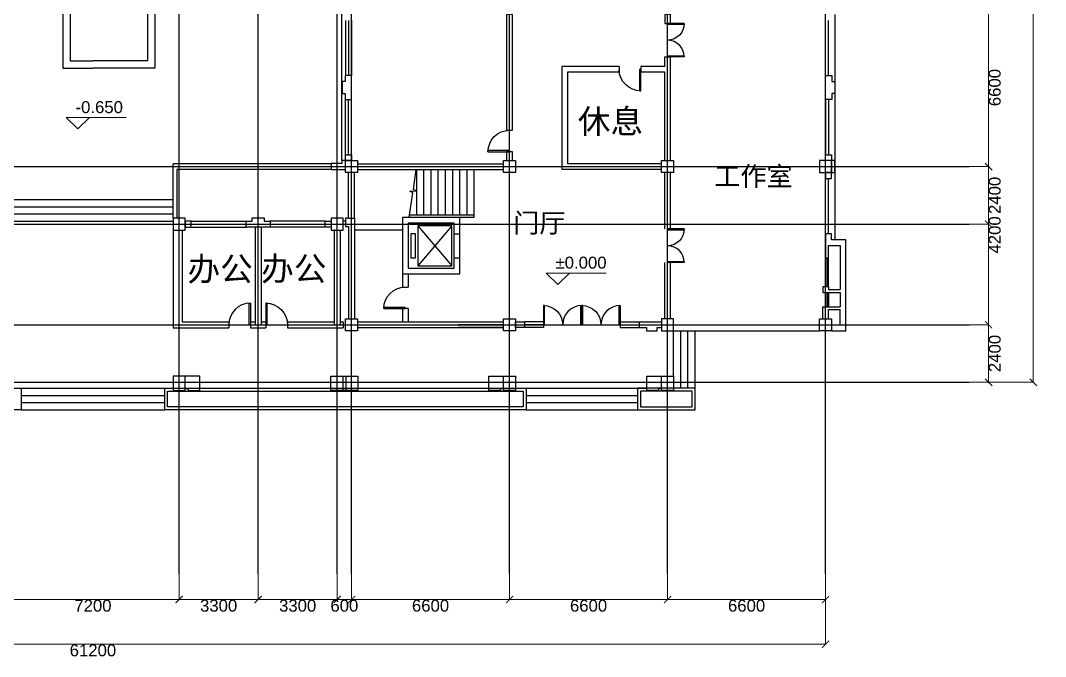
# Model space of a CAD drawing. Header units: millimetres. Extents: x 11666 to 172034, y 2641 to 70087.
# Drawn here: x 129149 to 171959, y 2716 to 29264 of the extents above; entities that cross this region are included whole.
import ezdxf

# ---------------------------------------------------------------- set-up
doc = ezdxf.new("R2010")
doc.units = ezdxf.units.MM
doc.linetypes.add('DOTE', pattern=[2.42, 2, -0.2, 0.02, -0.2])
for name, color, linetype in [('axis', 242, 'Continuous'), ('PROFILE-16', 255, 'Continuous'), ('STAIRS', 41, 'Continuous'), ('WIN-16', 141, 'Continuous')]:
    doc.layers.add(name, color=color, linetype=linetype)
for name, color, linetype, lineweight in [('COLUMN', 51, 'Continuous', 30), ('PUB_DIM', 3, 'Continuous', 5), ('WALL-16', 7, 'Continuous', 30)]:
    doc.layers.add(name, color=color, linetype=linetype, lineweight=lineweight)
doc.styles.get("Standard").update_dxf_attribs({"font": 'arial.ttf'})
doc.dimstyles.get("Standard").update_dxf_attribs({"dimtxt": 0.18, "dimasz": 0.18, "dimexe": 0.18, "dimexo": 0.0625, "dimgap": 0.09, "dimtad": 0, "dimtih": 1, "dimtoh": 1, "dimdec": 4, "dimzin": 0, "dimdsep": 46, "dimtxsty": 'Standard', "dimcen": 0.09, "dimadec": 0, "dimazin": 0, "dimtfac": 1, "dimtdec": 4, "dimtofl": 0, "dimtmove": 0, "dimatfit": 3, "dimfxl": 1, "dimtolj": 1, "dimtzin": 0, "dimarcsym": 0})

# ---------------------------------------------------------------- blocks, each defined once
blk = doc.blocks.new('COL500')
at = {"layer": 'COLUMN'}
blk.add_lwpolyline([(-250, -250), (-250, 250), (250, 250), (250, -250)], close=True, dxfattribs=at)
blk = doc.blocks.new('DOOR900')
at = {"layer": 'WIN-16'}
blk.add_lwpolyline([(-900, 0), (0, 0), (0, -50), (-900, -50)], close=True, dxfattribs=at)
blk.add_arc((0, 0), 900, 180, 270, dxfattribs=at)
blk = doc.blocks.new('*U136')
at = {"layer": 'WALL-16'}
for points in [[(65, -250), (65, -500), (-195, -500), (-195, 500), (65, 500), (65, 250)], [(65, 250), (195, 250), (195, -250), (65, -250)]]:
    blk.add_lwpolyline(points, dxfattribs=at)
blk = doc.blocks.new('*U137')
at = {"layer": 'WALL-16', "color": 0, "linetype": 'ByBlock', "lineweight": -2, "transparency": 16777216}
for p in [(0, 26400), (0, 19800), (0, 13200), (0, 6600), (0, 0)]:
    blk.add_blockref('*U136', p, dxfattribs=at)
blk = doc.blocks.new('DOOR1400')
at = {"layer": 'WALL-16', "xscale": 0.7777777777777715, "yscale": 0.7777777777777715, "zscale": 0.7777777777777715}
blk.add_blockref('DOOR900', (0, 0), dxfattribs=at)
at = {"layer": 'WALL-16', "xscale": -0.7777777777777715, "yscale": 0.7777777777777715, "zscale": 0.7777777777777715, "rotation": 180}
blk.add_blockref('DOOR900', (0, -1400), dxfattribs=at)
blk = doc.blocks.new('_ArchTick')
at = {"color": 0, "linetype": 'ByBlock', "const_width": 0.15}
blk.add_lwpolyline([(-0.5, -0.5), (0.5, 0.5)], dxfattribs=at)
blk = doc.blocks.new('*D27')
at = {"layer": 'Defpoints', "color": 0, "transparency": 16777216}
for p in [(34340, -6149), (41540, -6149), (34340, -8014)]:
    blk.add_point(p, dxfattribs=at)
at = {"layer": 'PUB_DIM', "color": 0, "lineweight": -2, "transparency": 16777216}
for p, q in [((34340, -6149), (34340, -8015)), ((41540, -6149), (41540, -8015)), ((41540, -8014), (34340, -8014))]:
    blk.add_line(p, q, dxfattribs=at)
at = {"layer": 'PUB_DIM', "color": 0, "lineweight": -2, "transparency": 16777216, "xscale": 300, "yscale": 300, "zscale": 300, "rotation": 180}
blk.add_blockref('_ArchTick', (34340, -8014), dxfattribs=at)
at = {"layer": 'PUB_DIM', "color": 0, "lineweight": -2, "transparency": 16777216, "xscale": 300, "yscale": 300, "zscale": 300}
blk.add_blockref('_ArchTick', (41540, -8014), dxfattribs=at)
at = {"layer": 'PUB_DIM', "color": 0, "transparency": 16777216, "insert": (37940, -8270), "char_height": 500, "attachment_point": 5}
blk.add_mtext('\\A1;7200', dxfattribs=at)
blk = doc.blocks.new('*D28')
at = {"layer": 'Defpoints', "color": 0, "transparency": 16777216}
for p in [(7340, -8015), (68540, -8014), (68540, -9880)]:
    blk.add_point(p, dxfattribs=at)
at = {"layer": 'PUB_DIM', "color": 0, "lineweight": -2, "transparency": 16777216}
for p, q in [((7340, -8015), (7340, -9880)), ((68540, -8014), (68540, -9880)), ((7340, -9880), (68540, -9880))]:
    blk.add_line(p, q, dxfattribs=at)
at = {"layer": 'PUB_DIM', "color": 0, "lineweight": -2, "transparency": 16777216, "xscale": 300, "yscale": 300, "zscale": 300, "rotation": 180}
blk.add_blockref('_ArchTick', (7340, -9880), dxfattribs=at)
at = {"layer": 'PUB_DIM', "color": 0, "lineweight": -2, "transparency": 16777216, "xscale": 300, "yscale": 300, "zscale": 300}
blk.add_blockref('_ArchTick', (68540, -9880), dxfattribs=at)
at = {"layer": 'PUB_DIM', "color": 0, "transparency": 16777216, "insert": (37940, -10135), "char_height": 500, "attachment_point": 5}
blk.add_mtext('\\A1;61200', dxfattribs=at)
blk = doc.blocks.new('*D29')
at = {"layer": 'Defpoints', "color": 0, "transparency": 16777216}
for p in [(61940, -6149), (68540, -6149), (61940, -8014)]:
    blk.add_point(p, dxfattribs=at)
at = {"layer": 'PUB_DIM', "color": 0, "lineweight": -2, "transparency": 16777216}
for p, q in [((61940, -6149), (61940, -8015)), ((68540, -6149), (68540, -8015)), ((68540, -8014), (61940, -8014))]:
    blk.add_line(p, q, dxfattribs=at)
at = {"layer": 'PUB_DIM', "color": 0, "lineweight": -2, "transparency": 16777216, "xscale": 300, "yscale": 300, "zscale": 300, "rotation": 180}
blk.add_blockref('_ArchTick', (61940, -8014), dxfattribs=at)
at = {"layer": 'PUB_DIM', "color": 0, "lineweight": -2, "transparency": 16777216, "xscale": 300, "yscale": 300, "zscale": 300}
blk.add_blockref('_ArchTick', (68540, -8014), dxfattribs=at)
at = {"layer": 'PUB_DIM', "color": 0, "transparency": 16777216, "insert": (65240, -8270), "char_height": 500, "attachment_point": 5}
blk.add_mtext('\\A1;6600', dxfattribs=at)
blk = doc.blocks.new('*D30')
at = {"layer": 'Defpoints', "color": 0, "transparency": 16777216}
for p in [(55340, -6149), (61940, -6149), (61940, -8014)]:
    blk.add_point(p, dxfattribs=at)
at = {"layer": 'PUB_DIM', "color": 0, "lineweight": -2, "transparency": 16777216}
for p, q in [((55340, -6149), (55340, -8015)), ((61940, -6149), (61940, -8015)), ((55340, -8014), (61940, -8014))]:
    blk.add_line(p, q, dxfattribs=at)
at = {"layer": 'PUB_DIM', "color": 0, "lineweight": -2, "transparency": 16777216, "xscale": 300, "yscale": 300, "zscale": 300, "rotation": 180}
blk.add_blockref('_ArchTick', (55340, -8014), dxfattribs=at)
at = {"layer": 'PUB_DIM', "color": 0, "lineweight": -2, "transparency": 16777216, "xscale": 300, "yscale": 300, "zscale": 300}
blk.add_blockref('_ArchTick', (61940, -8014), dxfattribs=at)
at = {"layer": 'PUB_DIM', "color": 0, "transparency": 16777216, "insert": (58640, -8270), "char_height": 500, "attachment_point": 5}
blk.add_mtext('\\A1;6600', dxfattribs=at)
blk = doc.blocks.new('*D31')
at = {"layer": 'Defpoints', "color": 0, "transparency": 16777216}
for p in [(48740, -6149), (55340, -6149), (55340, -8014)]:
    blk.add_point(p, dxfattribs=at)
at = {"layer": 'PUB_DIM', "color": 0, "lineweight": -2, "transparency": 16777216}
for p, q in [((48740, -6149), (48740, -8015)), ((55340, -6149), (55340, -8015)), ((48740, -8014), (55340, -8014))]:
    blk.add_line(p, q, dxfattribs=at)
at = {"layer": 'PUB_DIM', "color": 0, "lineweight": -2, "transparency": 16777216, "xscale": 300, "yscale": 300, "zscale": 300, "rotation": 180}
blk.add_blockref('_ArchTick', (48740, -8014), dxfattribs=at)
at = {"layer": 'PUB_DIM', "color": 0, "lineweight": -2, "transparency": 16777216, "xscale": 300, "yscale": 300, "zscale": 300}
blk.add_blockref('_ArchTick', (55340, -8014), dxfattribs=at)
at = {"layer": 'PUB_DIM', "color": 0, "transparency": 16777216, "insert": (52040, -8270), "char_height": 500, "attachment_point": 5}
blk.add_mtext('\\A1;6600', dxfattribs=at)
blk = doc.blocks.new('*D32')
at = {"layer": 'Defpoints', "color": 0, "transparency": 16777216}
for p in [(48140, -6435), (48740, -6435), (48740, -8014)]:
    blk.add_point(p, dxfattribs=at)
at = {"layer": 'PUB_DIM', "color": 0, "lineweight": -2, "transparency": 16777216}
for p, q in [((48140, -6435), (48140, -8015)), ((48740, -6435), (48740, -8015)), ((48140, -8014), (48740, -8014))]:
    blk.add_line(p, q, dxfattribs=at)
at = {"layer": 'PUB_DIM', "color": 0, "lineweight": -2, "transparency": 16777216, "xscale": 300, "yscale": 300, "zscale": 300, "rotation": 180}
blk.add_blockref('_ArchTick', (48140, -8014), dxfattribs=at)
at = {"layer": 'PUB_DIM', "color": 0, "lineweight": -2, "transparency": 16777216, "xscale": 300, "yscale": 300, "zscale": 300}
blk.add_blockref('_ArchTick', (48740, -8014), dxfattribs=at)
at = {"layer": 'PUB_DIM', "color": 0, "transparency": 16777216, "insert": (48440, -8270), "char_height": 500, "attachment_point": 5}
blk.add_mtext('\\A1;600', dxfattribs=at)
blk = doc.blocks.new('*D33')
at = {"layer": 'Defpoints', "color": 0, "transparency": 16777216}
for p in [(44840, -6149), (48140, -6435), (44840, -8014)]:
    blk.add_point(p, dxfattribs=at)
at = {"layer": 'PUB_DIM', "color": 0, "lineweight": -2, "transparency": 16777216}
for p, q in [((44840, -6149), (44840, -8015)), ((48140, -6435), (48140, -8015)), ((48140, -8014), (44840, -8014))]:
    blk.add_line(p, q, dxfattribs=at)
at = {"layer": 'PUB_DIM', "color": 0, "lineweight": -2, "transparency": 16777216, "xscale": 300, "yscale": 300, "zscale": 300, "rotation": 180}
blk.add_blockref('_ArchTick', (44840, -8014), dxfattribs=at)
at = {"layer": 'PUB_DIM', "color": 0, "lineweight": -2, "transparency": 16777216, "xscale": 300, "yscale": 300, "zscale": 300}
blk.add_blockref('_ArchTick', (48140, -8014), dxfattribs=at)
at = {"layer": 'PUB_DIM', "color": 0, "transparency": 16777216, "insert": (46490, -8270), "char_height": 500, "attachment_point": 5}
blk.add_mtext('\\A1;3300', dxfattribs=at)
blk = doc.blocks.new('*D34')
at = {"layer": 'Defpoints', "color": 0, "transparency": 16777216}
for p in [(41540, -6149), (44840, -6149), (44840, -8014)]:
    blk.add_point(p, dxfattribs=at)
at = {"layer": 'PUB_DIM', "color": 0, "lineweight": -2, "transparency": 16777216}
for p, q in [((41540, -6149), (41540, -8015)), ((44840, -6149), (44840, -8015)), ((41540, -8014), (44840, -8014))]:
    blk.add_line(p, q, dxfattribs=at)
at = {"layer": 'PUB_DIM', "color": 0, "lineweight": -2, "transparency": 16777216, "xscale": 300, "yscale": 300, "zscale": 300, "rotation": 180}
blk.add_blockref('_ArchTick', (41540, -8014), dxfattribs=at)
at = {"layer": 'PUB_DIM', "color": 0, "lineweight": -2, "transparency": 16777216, "xscale": 300, "yscale": 300, "zscale": 300}
blk.add_blockref('_ArchTick', (44840, -8014), dxfattribs=at)
at = {"layer": 'PUB_DIM', "color": 0, "transparency": 16777216, "insert": (43190, -8270), "char_height": 500, "attachment_point": 5}
blk.add_mtext('\\A1;3300', dxfattribs=at)
blk = doc.blocks.new('*D51')
at = {"layer": 'Defpoints', "color": 0, "transparency": 16777216}
for p in [(73485, 16660), (73485, 10060), (75350, 10060)]:
    blk.add_point(p, dxfattribs=at)
at = {"layer": 'PUB_DIM', "color": 0, "lineweight": -2, "transparency": 16777216}
for p, q in [((73485, 16660), (75350, 16660)), ((75350, 16660), (75350, 10060)), ((73485, 10060), (75350, 10060))]:
    blk.add_line(p, q, dxfattribs=at)
at = {"layer": 'PUB_DIM', "color": 0, "lineweight": -2, "transparency": 16777216, "xscale": 300, "yscale": 300, "zscale": 300}
for p, rotation in [((75350, 16660), 90), ((75350, 10060), 270)]:
    blk.add_blockref('_ArchTick', p, dxfattribs=dict(at, rotation=rotation))
at = {"layer": 'PUB_DIM', "color": 0, "transparency": 16777216, "insert": (75606, 13360), "char_height": 500, "attachment_point": 5, "rotation": 90}
blk.add_mtext('\\A1;6600', dxfattribs=at)
blk = doc.blocks.new('*D52')
at = {"layer": 'Defpoints', "color": 0, "transparency": 16777216}
for p in [(73485, 10060), (73485, 7660), (75350, 7660)]:
    blk.add_point(p, dxfattribs=at)
at = {"layer": 'PUB_DIM', "color": 0, "lineweight": -2, "transparency": 16777216}
for p, q in [((73485, 10060), (75350, 10060)), ((75350, 10060), (75350, 7660)), ((73485, 7660), (75350, 7660))]:
    blk.add_line(p, q, dxfattribs=at)
at = {"layer": 'PUB_DIM', "color": 0, "lineweight": -2, "transparency": 16777216, "xscale": 300, "yscale": 300, "zscale": 300}
for p, rotation in [((75350, 10060), 90), ((75350, 7660), 270)]:
    blk.add_blockref('_ArchTick', p, dxfattribs=dict(at, rotation=rotation))
at = {"layer": 'PUB_DIM', "color": 0, "transparency": 16777216, "insert": (75606, 8860), "char_height": 500, "attachment_point": 5, "rotation": 90}
blk.add_mtext('\\A1;2400', dxfattribs=at)
blk = doc.blocks.new('*D53')
at = {"layer": 'Defpoints', "color": 0, "transparency": 16777216}
for p in [(73485, 7660), (75350, 7660), (73485, 3460)]:
    blk.add_point(p, dxfattribs=at)
at = {"layer": 'PUB_DIM', "color": 0, "lineweight": -2, "transparency": 16777216}
for p, q in [((73485, 7660), (75350, 7660)), ((75350, 3460), (75350, 7660)), ((73485, 3460), (75350, 3460))]:
    blk.add_line(p, q, dxfattribs=at)
at = {"layer": 'PUB_DIM', "color": 0, "lineweight": -2, "transparency": 16777216, "xscale": 300, "yscale": 300, "zscale": 300}
for p, rotation in [((75350, 7660), 90), ((75350, 3460), 270)]:
    blk.add_blockref('_ArchTick', p, dxfattribs=dict(at, rotation=rotation))
at = {"layer": 'PUB_DIM', "color": 0, "transparency": 16777216, "insert": (75606, 7210), "char_height": 500, "attachment_point": 5, "rotation": 90}
blk.add_mtext('\\A1;4200', dxfattribs=at)
blk = doc.blocks.new('*D54')
at = {"layer": 'Defpoints', "color": 0, "transparency": 16777216}
for p in [(73485, 3460), (73485, 1060), (75350, 1060)]:
    blk.add_point(p, dxfattribs=at)
at = {"layer": 'PUB_DIM', "color": 0, "lineweight": -2, "transparency": 16777216}
for p, q in [((73485, 3460), (75350, 3460)), ((75350, 3460), (75350, 1060)), ((73485, 1060), (75350, 1060))]:
    blk.add_line(p, q, dxfattribs=at)
at = {"layer": 'PUB_DIM', "color": 0, "lineweight": -2, "transparency": 16777216, "xscale": 300, "yscale": 300, "zscale": 300}
for p, rotation in [((75350, 3460), 90), ((75350, 1060), 270)]:
    blk.add_blockref('_ArchTick', p, dxfattribs=dict(at, rotation=rotation))
at = {"layer": 'PUB_DIM', "color": 0, "transparency": 16777216, "insert": (75606, 2260), "char_height": 500, "attachment_point": 5, "rotation": 90}
blk.add_mtext('\\A1;2400', dxfattribs=at)
blk = doc.blocks.new('*D56')
at = {"layer": 'Defpoints', "color": 0, "transparency": 16777216}
for p in [(75350, 46360), (75350, 1060), (77216, 1060)]:
    blk.add_point(p, dxfattribs=at)
at = {"layer": 'PUB_DIM', "color": 0, "lineweight": -2, "transparency": 16777216}
for p, q in [((75350, 46360), (77216, 46360)), ((77216, 46360), (77216, 1060)), ((75350, 1060), (77216, 1060))]:
    blk.add_line(p, q, dxfattribs=at)
at = {"layer": 'PUB_DIM', "color": 0, "lineweight": -2, "transparency": 16777216, "xscale": 300, "yscale": 300, "zscale": 300}
for p, rotation in [((77216, 46360), 90), ((77216, 1060), 270)]:
    blk.add_blockref('_ArchTick', p, dxfattribs=dict(at, rotation=rotation))
at = {"layer": 'PUB_DIM', "color": 0, "transparency": 16777216, "insert": (77471, 23710), "char_height": 500, "attachment_point": 5, "rotation": 90}
blk.add_mtext('\\A1;45300', dxfattribs=at)
blk = doc.blocks.new('axis')
at = {"layer": 'axis'}
for points in [[(17875, -13700), (17875, 19849.27735)], [(21175, -13700), (21175, 19849.27735)], [(24475, -13700), (24475, 19849.27735)], [(25075, -13700), (25075, 19849.27735)], [(31675, -13700), (31675, 19849.27735)], [(38275, -13700), (38275, 19849.27735)], [(44875, -13700), (44875, 19849.27735)]]:
    blk.add_lwpolyline(points, dxfattribs=at)
at = {"layer": 'axis', "linetype": 'DOTE'}
for points in [[(-22325, 3300), (50875, 3300)], [(-22325, 900), (50875, 900)], [(-22325, -3300), (50875, -3300)], [(-22325, -5700), (50875, -5700)]]:
    blk.add_lwpolyline(points, dxfattribs=at)
at = {"layer": 'PUB_DIM'}
for base, p1, p2, angle, picture, middle in [((53551.10893, -5700), (51685.7113, 39600), (51685.7738, -5700), 270, '*D56', (53551.10893, 16950)), ((51685.5938, 900), (49820.19617, -3300), (49820.19617, 900), 90, '*D53', (51685.5938, 450)), ((51685.5938, -5700), (49820.19617, -3300), (49820.19617, -5700), 270, '*D54', (51685.5938, -4500)), ((25075, -14773.99055), (24475, -13194.6867), (25075, -13194.6867), 180, '*D32', (24775, -14773.99055))]:
    dim = blk.add_linear_dim(base=base, p1=p1, p2=p2, angle=angle, dimstyle='Standard', dxfattribs=at)
    dim.commit()
    dim.dimension.update_dxf_attribs({"geometry": picture, "text_midpoint": middle, "dimtype": 128, "insert": (-23664.65178, -6759.57792)})
for base, p1, p2, angle, picture, middle in [((51685.5938, 3300), (49820.19617, 9900), (49820.19617, 3300), 270, '*D51', (51940.9703, 6600)), ((51685.5938, 900), (49820.19617, 3300), (49820.19617, 900), 270, '*D52', (51940.9703, 2100)), ((21175, -14773.99055), (17875, -12908.59292), (21175, -12908.65542), 180, '*D34', (19525, -15029.53758)), ((31675, -14773.99055), (25075, -12908.59292), (31675, -12908.65542), 180, '*D31', (28375, -15029.36705)), ((38275, -14773.99055), (44875, -12908.59292), (38275, -12908.59292), 180, '*D29', (41575, -15029.36705))]:
    dim = blk.add_linear_dim(base=base, p1=p1, p2=p2, angle=angle, dimstyle='Standard', dxfattribs=at)
    dim.commit()
    dim.dimension.update_dxf_attribs({"geometry": picture, "text_midpoint": middle, "insert": (-23664.65178, -6759.57792)})
for base, p1, p2, picture, middle, set_off in [((10675, -14773.99055), (17875, -12908.59292), (10675, -12908.65542), '*D27', (14275, -15029.36705), (-23664.65178, -6759.57792)), ((21175, -14773.99055), (24475, -13194.6867), (21175, -12908.65542), '*D33', (22825, -15029.53758), (-23664.65178, -6759.57792)), ((38275, -14773.99055), (31675, -12908.71792), (38275, -12908.59292), '*D30', (34975, -15029.36705), (-23664.65178, -6759.57792)), ((44875, -16639.5056808545), (-16325, -14774.1080514717), (44875, -14773.9905514717), '*D28', (14275, -16894.8821747154), (-23664.6517811505, -6759.5779246451))]:
    dim = blk.add_linear_dim(base=base, p1=p1, p2=p2, dimstyle='Standard', dxfattribs=at)
    dim.commit()
    dim.dimension.update_dxf_attribs({"geometry": picture, "text_midpoint": middle, "insert": set_off})

msp = doc.modelspace()

# ---------------------------------------------------------------- linework, layer by layer
at = {"layer": 'COLUMN'}
for points in [[(163024, 22914), (163024, 23414), (162524, 23414), (162524, 22914)], [(163024, 16314), (162524, 16314), (162524, 16814), (163024, 16814)], [(135524, 13814), (136024, 13814), (136024, 14414), (135524, 14414)], [(142114, 14414), (143234, 14414), (143234, 13814), (142114, 13814)], [(149824, 13814), (149324, 13814), (149324, 14414), (149824, 14414)], [(149824, 13814), (149324, 13814), (149324, 14414), (149824, 14414)], [(156424, 13814), (155924, 13814), (155924, 14414), (156424, 14414)], [(156424, 13814), (155924, 13814), (155924, 14414), (156424, 14414)]]:
    msp.add_lwpolyline(points, close=True, dxfattribs=at)
for points in [[(142614, 14414), (142614, 13814)], [(142734, 14414), (142734, 13814)]]:
    msp.add_lwpolyline(points, dxfattribs=at)
at = {"layer": 'PROFILE-16'}
for p, q in [((142574, 23414), (142574, 55914)), ((163154, 29514), (163154, 20114)), ((142124, 23284), (135524, 23284)), ((135524, 21014), (135524, 23284)), ((135674, 23044), (135674, 21014)), ((142124, 23044), (135674, 23044)), ((142849, 21014), (142849, 22914)), ((143099, 21014), (143099, 22914)), ((136274, 20889), (138574, 20889)), ((136274, 20639), (138574, 20639)), ((141874, 20889), (139574, 20889)), ((141874, 20639), (139574, 20639)), ((145739, 20699), (147159, 19029)), ((147159, 20699), (145739, 19029)), ((147424, 16684), (149324, 16684)), ((147424, 16444), (149324, 16444))]:
    msp.add_line(p, q, dxfattribs=at)
for points in [[(132174, 40159), (130924, 40159), (130924, 27279), (132174, 27279)], [(132174, 39859), (131224, 39859), (131224, 27579), (132174, 27579)], [(132174, 40159), (134758, 40159), (134758, 27279), (132174, 27279)], [(132174, 39859), (134458, 39859), (134458, 27579), (132174, 27579)], [(142719, 20889), (142624, 20889)], [(129174, 13014), (114084, 13014), (114084, 13914), (129174, 13914), (129174, 13014)], [(135174, 13914), (150264, 13914), (150264, 13014), (135174, 13014), (135174, 13914)]]:
    msp.add_lwpolyline(points, dxfattribs=at)
for points in [[(147159, 20699), (145739, 20699), (145739, 19029), (147159, 19029)], [(145646, 20364), (145446, 20364), (145446, 19364), (145646, 19364)], [(135294, 13794), (150144, 13794), (150144, 13134), (135294, 13134)], [(154924, 13014), (157324, 13014), (157324, 13914), (154924, 13914)], [(155044, 13134), (157204, 13134), (157204, 13794), (155044, 13794)]]:
    msp.add_lwpolyline(points, close=True, dxfattribs=at)
at = {"layer": 'PUB_DIM'}
for points in [[(132029, 25213), (131543, 24736), (131058, 25213), (133558, 25213)], [(152076, 18722), (151591, 18245), (151106, 18722), (153606, 18722)]]:
    msp.add_lwpolyline(points, dxfattribs=at)
at = {"layer": 'STAIRS'}
for p, q in [((145699, 21139), (145699, 23044)), ((145999, 21139), (145999, 23044)), ((146299, 21139), (146299, 23044)), ((146599, 21139), (146599, 23044)), ((146899, 21139), (146899, 23044)), ((147199, 21139), (147199, 23044)), ((147499, 21139), (147499, 23044)), ((147799, 21139), (147799, 23044)), ((148099, 21039), (148099, 23044)), ((148099, 21139), (145399, 21139)), ((148099, 21039), (145714, 21039))]:
    msp.add_line(p, q, dxfattribs=at)
for points in [[(145384, 21039), (145537, 22071), (145413, 22136), (145548, 22143), (145682, 22150), (145558, 22215), (145681, 23044)], [(128824, 21789), (135524, 21789)], [(128824, 21489), (135524, 21489)], [(128824, 21189), (135524, 21189)], [(128824, 20889), (135524, 20889)], [(156424, 14414), (156424, 16314)], [(156724, 13914), (156724, 16314)], [(157024, 13914), (157024, 16314)], [(157324, 13914), (157324, 16314)], [(129174, 13914), (135174, 13914)], [(150264, 13914), (155304, 13914)], [(129174, 13614), (135174, 13614)], [(129174, 13314), (135174, 13314)], [(150264, 13614), (154924, 13614)], [(150264, 13314), (154924, 13314)], [(129174, 13014), (135174, 13014)], [(150264, 13014), (154924, 13014)]]:
    msp.add_lwpolyline(points, dxfattribs=at)
at = {"layer": 'WALL-16', "linetype": 'Continuous'}
for p, q in [((156054, 27744), (156294, 27744)), ((156054, 23414), (156294, 23414)), ((142849, 21014), (143099, 21014)), ((142624, 16689), (142624, 16439))]:
    msp.add_line(p, q, dxfattribs=at)
at = {"layer": 'WALL-16'}
for p, q in [((156054, 27344), (156054, 27744)), ((156294, 23414), (156294, 27744)), ((154154, 27344), (151754, 27344)), ((151754, 27344), (151754, 23044)), ((154154, 27104), (151994, 27104)), ((151994, 27104), (151994, 23284)), ((154154, 27344), (154154, 27104)), ((155054, 27344), (155054, 27104)), ((156054, 23414), (156054, 27104)), ((143224, 23284), (149324, 23284)), ((155924, 23284), (151994, 23284)), ((143224, 23044), (149324, 23044)), ((155924, 23044), (151754, 23044)), ((156054, 20564), (156054, 22914)), ((156294, 20564), (156294, 22914)), ((143099, 21014), (143099, 16814)), ((138949, 20634), (138949, 16564)), ((139199, 20634), (139199, 16564)), ((142849, 20664), (142849, 16814)), ((143099, 20764), (145099, 20764)), ((135524, 20514), (135524, 16439)), ((135899, 20514), (135899, 16689)), ((142249, 20514), (142249, 16564)), ((142499, 20514), (142499, 16564)), ((143099, 20524), (145099, 20524)), ((147259, 20364), (147499, 20364)), ((147259, 19364), (147499, 19364)), ((156054, 16814), (156054, 19164)), ((156294, 16814), (156294, 19164)), ((145099, 18689), (145099, 18137)), ((145339, 18689), (145339, 18137)), ((162654, 18164), (162654, 17914)), ((145099, 17237), (145099, 16684)), ((145339, 17237), (145339, 16684)), ((162654, 16814), (162654, 17314)), ((135524, 16439), (137849, 16439)), ((135899, 16689), (137849, 16689)), ((138749, 16689), (138949, 16689)), ((138749, 16439), (139399, 16439)), ((139199, 16689), (139399, 16689)), ((140299, 16689), (142249, 16689)), ((140299, 16439), (142624, 16439)), ((142499, 16689), (142624, 16689)), ((143224, 16684), (147424, 16684)), ((143224, 16444), (147424, 16444)), ((156424, 16564), (162524, 16564)), ((156424, 16314), (162524, 16314))]:
    msp.add_line(p, q, dxfattribs=at)
for points in [[(149454, 24684), (149694, 24684), (149694, 29514), (149454, 29514)], [(156054, 29144), (156294, 29144), (156294, 29514), (156054, 29514)], [(142974, 23664), (142974, 23414), (142724, 23414), (142724, 23664)], [(149454, 23414), (149694, 23414), (149694, 23784), (149454, 23784)], [(162774, 23414), (162774, 23664), (163024, 23664), (163024, 23414)], [(163024, 23414), (163024, 22914), (163154, 22914), (163154, 23414)], [(162774, 22914), (162774, 22664), (163024, 22664), (163024, 22914)], [(136274, 20639), (136274, 20889), (136024, 20889), (136024, 20639)], [(141874, 20639), (141874, 20889), (142124, 20889), (142124, 20639)], [(147259, 20799), (145339, 20799), (145339, 18929), (147259, 18929)], [(149824, 16444), (149824, 16684), (150194, 16684), (150194, 16444)]]:
    msp.add_lwpolyline(points, close=True, dxfattribs=at)
for points in [[(156054, 27344), (155054, 27344)], [(156054, 27104), (155054, 27104)], [(163034, 26214), (163034, 25964), (162774, 25964), (162774, 26964), (163034, 26964), (163034, 26714)], [(163034, 26714), (163164, 26714), (163164, 26214), (163034, 26214)], [(142724, 23414), (142574, 23414), (142574, 23289), (142124, 23289), (142124, 23039), (142724, 23039)], [(138824, 20894), (138824, 21024), (139324, 21024), (139324, 20894)], [(142849, 21014), (142719, 21014), (142719, 20664), (142849, 20664)], [(147499, 21039), (145099, 21039), (145099, 18689)], [(145099, 18689), (147499, 18689), (147499, 21039)], [(139324, 20894), (139574, 20894), (139574, 20634), (138574, 20634), (138574, 20894), (138824, 20894)], [(163024, 16314), (163624, 16314), (163624, 20114), (163024, 20114), (163024, 20364), (162774, 20364), (162774, 19364), (162894, 19364)], [(162894, 19364), (162894, 19874), (163384, 19874), (163384, 18034)], [(145099, 18137), (145339, 18137)], [(162654, 18164), (162894, 18164)], [(162894, 18164), (162894, 18034), (163384, 18034)], [(162654, 17914), (163384, 17914), (163384, 17314)], [(162654, 17914), (163384, 17914)], [(145339, 17237), (145099, 17237)], [(162654, 17314), (163384, 17314)], [(162894, 16814), (162894, 17194), (163384, 17194)], [(163024, 16564), (163384, 16564), (163384, 17194)], [(137849, 16689), (137849, 16439)], [(138749, 16689), (138749, 16439)], [(139399, 16689), (139399, 16439)], [(140299, 16689), (140299, 16439)], [(154994, 16684), (155924, 16684)], [(154994, 16684), (154994, 16444), (155294, 16444), (155294, 16314), (155744, 16314), (155744, 16444), (155924, 16444)], [(136024, 13904), (136154, 13904), (136154, 13814), (136644, 13814), (136644, 14414), (136024, 14414)], [(149324, 13904), (149194, 13904), (149194, 13814), (148704, 13814), (148704, 14414), (149324, 14414)], [(155924, 13904), (155794, 13904), (155794, 13814), (155304, 13814), (155304, 14414), (155924, 14414)]]:
    msp.add_lwpolyline(points, dxfattribs=at)
at = {"layer": 'WIN-16'}
for points in [[(142724, 29264), (142724, 26964)], [(142854, 29264), (142854, 26964)], [(142974, 29264), (142974, 26964)], [(162774, 26964), (162774, 29264)], [(162894, 26964), (162894, 29264)], [(142724, 23664), (142724, 25964)], [(142854, 23664), (142854, 25964)], [(142974, 23664), (142974, 25964)], [(162774, 25964), (162774, 23664)], [(162894, 25964), (162894, 23664)], [(142974, 21014), (142974, 22914)], [(162774, 20364), (162774, 22664)], [(162894, 20364), (162894, 22664)], [(136274, 20764), (138574, 20764)], [(139574, 20764), (141874, 20764)], [(162774, 18164), (162774, 19364)], [(162834, 18164), (162834, 19364)], [(162894, 18164), (162894, 19364)], [(162774, 17914), (162774, 17314)], [(162834, 17914), (162834, 17314)], [(162894, 17914), (162894, 17314)], [(149324, 16564), (147424, 16564)], [(149324, 16444), (147424, 16444)], [(150994, 16684), (150194, 16684)], [(150194, 16684), (150194, 16444)], [(150994, 16564), (150194, 16564)], [(150994, 16444), (150194, 16444)], [(150994, 16684), (150994, 16444)], [(154194, 16684), (154994, 16684)], [(154194, 16684), (154194, 16444)], [(154194, 16564), (154994, 16564)], [(154194, 16444), (154994, 16444)], [(154994, 16684), (154994, 16444)]]:
    msp.add_lwpolyline(points, dxfattribs=at)

# ---------------------------------------------------------------- block references
at = {"layer": 'COLUMN'}
for p in [(142974, 23164), (149574, 23164), (156174, 23164), (142974, 16564), (149574, 16564)]:
    msp.add_blockref('COL500', p, dxfattribs=at)
at = {"layer": 'COLUMN', "xscale": -1}
for p in [(135774, 20764), (142374, 20764), (156174, 16564)]:
    msp.add_blockref('COL500', p, dxfattribs=at)
at = {"layer": 'PUB_DIM'}
msp.add_blockref('axis', (117899, 19864), dxfattribs=at)
at = {"layer": 'WALL-16', "xscale": -1}
msp.add_blockref('*U137', (142779, 26464), dxfattribs=at)
at = {"layer": 'WALL-16'}
for name, p, rotation in [('DOOR1400', (156174, 27744), 180), ('DOOR1400', (156174, 19164), 180), ('DOOR900', (138749, 16564), 270)]:
    msp.add_blockref(name, p, dxfattribs=dict(at, rotation=rotation))
at = {"layer": 'WALL-16', "xscale": -1}
for p, rotation in [((145219, 17237), 180), ((139399, 16564), 90)]:
    msp.add_blockref('DOOR900', p, dxfattribs=dict(at, rotation=rotation))
at = {"layer": 'WALL-16', "yscale": 1.142857142857142, "zscale": 1.142857142857142}
for xscale, rotation in [(1.142857142857142, 270), (-1.142857142857142, 90)]:
    msp.add_blockref('DOOR1400', (152594, 16564), dxfattribs=dict(at, xscale=xscale, rotation=rotation))
at = {"layer": 'WIN-16', "xscale": -1}
for p, rotation in [((155054, 27224), 270), ((149574, 23784), 180)]:
    msp.add_blockref('DOOR900', p, dxfattribs=dict(at, rotation=rotation))

# ---------------------------------------------------------------- texts
at = {"layer": 'PUB_DIM'}
for s, p in [('-0.650', (131447, 25398)), ('±0.000', (151495, 18907))]:
    msp.add_text(s, height=500, dxfattribs=at).set_placement(p)
at = {"layer": 'WALL-16', "attachment_point": 1}
for s, width, insert, char_height in [('{\\fSimSun|b0|i0|c134|p2;休息}', 3316.57, (152429, 25556), 1000), ('{\\fSimHei|b0|i0|c134|p49;工作室}', 6270.37, (158124, 23164), 800), ('{\\fSimHei|b0|i0|c134|p49;门厅}', 6270.37, (149728, 21211), 800), ('{\\fSimSun|b0|i0|c134|p2;办公}', 3316.57, (136123, 19393), 1000), ('{\\fSimSun|b0|i0|c134|p2;办公}', 3316.57, (139199, 19403), 1000)]:
    msp.add_mtext_dynamic_manual_height_columns(s, width=width, gutter_width=5000, heights=[0], dxfattribs=dict(at, insert=insert, char_height=char_height))

doc.saveas('drawing.dxf')
